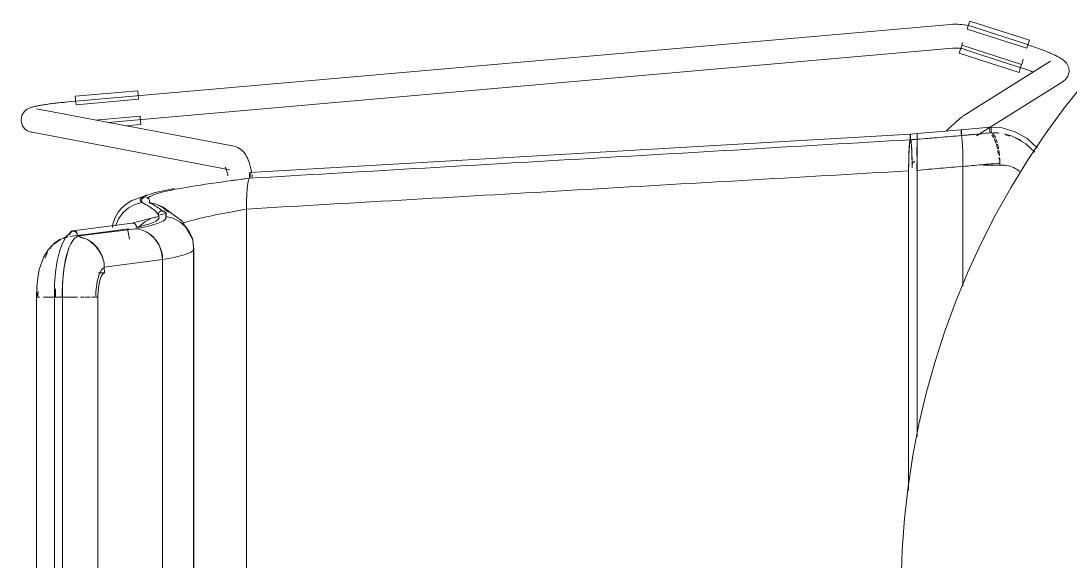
# Model space of a CAD drawing. Header units: millimetres. Extents: x 155927 to 326028, y -36033 to 97293.
# Drawn here: x 227216 to 227744, y 15685 to 15956 of the extents above; entities that cross this region are included whole.
import ezdxf

# ---------------------------------------------------------------- set-up
doc = ezdxf.new("R2010")
doc.units = ezdxf.units.MM
doc.header["$MEASUREMENT"] = 0
doc.layers.add('I-FURN', color=8, linetype='CONTINUOUS', lineweight=9)

msp = doc.modelspace()

# ---------------------------------------------------------------- linework, layer by layer
at = {"layer": 'I-FURN'}
for p, q in [((227682.98, 15954.55), (227239.66, 15915.6)), ((227683.03, 15954.56), (227682.98, 15954.55)), ((227684.17, 15954.63), (227683.03, 15954.56)), ((227685.31, 15954.66), (227684.17, 15954.63)), ((227686.45, 15954.64), (227685.31, 15954.66)), ((227687.59, 15954.58), (227686.45, 15954.64)), ((227688.73, 15954.47), (227687.59, 15954.58)), ((227689.86, 15954.32), (227688.73, 15954.47)), ((227690.98, 15954.12), (227689.86, 15954.32)), ((227692.1, 15953.88), (227690.98, 15954.12)), ((227691.39, 15952.34), (227692.03, 15954.31)), ((227692.03, 15954.31), (227692.66, 15956.26)), ((227693.21, 15953.59), (227692.1, 15953.88)), ((227692.66, 15956.26), (227722.67, 15946.57)), ((227691.36, 15952.22), (227721.36, 15942.53)), ((227694.3, 15953.26), (227693.21, 15953.59)), ((227721.11, 15944.55), (227694.3, 15953.26)), ((227688.07, 15942.06), (227688.71, 15944.03)), ((227718.76, 15934.46), (227688.75, 15944.15)), ((227688.78, 15944.25), (227689.16, 15945.41)), ((227721.57, 15944.4), (227721.11, 15944.55)), ((227722.04, 15944.62), (227721.4, 15942.65)), ((227722.31, 15944.16), (227721.57, 15944.4)), ((227722.67, 15946.57), (227722.04, 15944.62)), ((227723.04, 15943.91), (227722.31, 15944.16)), ((227723.78, 15943.66), (227723.04, 15943.91)), ((227724.5, 15943.41), (227723.78, 15943.66)), ((227725.23, 15943.16), (227724.5, 15943.41)), ((227259.53, 15905.3), (227684.03, 15942.59)), ((227684.03, 15942.6), (227684.69, 15942.64)), ((227684.69, 15942.64), (227685.35, 15942.66)), ((227685.35, 15942.66), (227686.01, 15942.65)), ((227686.01, 15942.65), (227686.67, 15942.62)), ((227686.67, 15942.62), (227687.33, 15942.56)), ((227687.33, 15942.56), (227687.99, 15942.47)), ((227687.44, 15940.11), (227688.07, 15942.06)), ((227687.44, 15940.11), (227717.45, 15930.42)), ((227687.99, 15942.47), (227688.64, 15942.36)), ((227688.64, 15942.36), (227689.29, 15942.22)), ((227689.29, 15942.22), (227689.93, 15942.05)), ((227689.93, 15942.05), (227690.56, 15941.86)), ((227690.56, 15941.86), (227690.59, 15941.85)), ((227690.59, 15941.85), (227717.4, 15933.14)), ((227725.94, 15942.91), (227725.23, 15943.16)), ((227726.65, 15942.65), (227725.94, 15942.91)), ((227727.35, 15942.4), (227726.65, 15942.65)), ((227728.04, 15942.14), (227727.35, 15942.4)), ((227728.71, 15941.89), (227728.04, 15942.14)), ((227729.38, 15941.63), (227728.71, 15941.89)), ((227730.03, 15941.38), (227729.38, 15941.63)), ((227730.67, 15941.13), (227730.03, 15941.38)), ((227731.3, 15940.88), (227730.67, 15941.13)), ((227731.91, 15940.63), (227731.3, 15940.88)), ((227732.5, 15940.38), (227731.91, 15940.63)), ((227733.08, 15940.14), (227732.5, 15940.38)), ((227733.65, 15939.89), (227733.08, 15940.14)), ((227734.19, 15939.65), (227733.65, 15939.89)), ((227734.72, 15939.42), (227734.19, 15939.65)), ((227735.23, 15939.18), (227734.72, 15939.42)), ((227735.72, 15938.95), (227735.23, 15939.18)), ((227736.19, 15938.72), (227735.72, 15938.95)), ((227736.65, 15938.49), (227736.19, 15938.72)), ((227737.09, 15938.26), (227736.65, 15938.49)), ((227737.51, 15938.03), (227737.09, 15938.26)), ((227737.93, 15937.8), (227737.51, 15938.03)), ((227733.26, 15936.06), (227689.68, 15908.76)), ((227717.73, 15933.03), (227717.4, 15933.14)), ((227718.42, 15932.8), (227717.73, 15933.03)), ((227718.72, 15934.34), (227718.08, 15932.37)), ((227719.11, 15932.57), (227718.42, 15932.8)), ((227718.79, 15934.56), (227719.59, 15937.04)), ((227738.32, 15937.56), (227737.93, 15937.8)), ((227738.72, 15937.32), (227738.32, 15937.56)), ((227739.1, 15937.07), (227738.72, 15937.32)), ((227739.49, 15936.79), (227739.1, 15937.07)), ((227739.9, 15936.48), (227739.49, 15936.79)), ((227740.32, 15936.11), (227739.9, 15936.48)), ((227740.79, 15935.64), (227740.32, 15936.11)), ((227741.31, 15935.01), (227740.79, 15935.64)), ((227741.87, 15934.1), (227741.31, 15935.01)), ((227742.4, 15932.72), (227741.87, 15934.1)), ((227742.57, 15930.75), (227742.4, 15932.72)), ((227718.08, 15932.37), (227717.45, 15930.42)), ((227719.8, 15932.34), (227719.11, 15932.57)), ((227720.48, 15932.11), (227719.8, 15932.34)), ((227721.15, 15931.87), (227720.48, 15932.11)), ((227721.82, 15931.64), (227721.15, 15931.87)), ((227722.47, 15931.4), (227721.82, 15931.64)), ((227723.12, 15931.17), (227722.47, 15931.4)), ((227723.76, 15930.93), (227723.12, 15931.17)), ((227724.38, 15930.7), (227723.76, 15930.93)), ((227740.76, 15926.79), (227741.98, 15928.52)), ((227741.98, 15928.52), (227742.57, 15930.75)), ((227702.87, 15902.86), (227739.64, 15925.89)), ((227740.76, 15926.79), (227739.64, 15925.89)), ((227749.97, 15924.86), (227740.02, 15912.33)), ((227243.26, 15918.42), (227274.67, 15921.18)), ((227243.44, 15916.37), (227243.26, 15918.42)), ((227243.63, 15914.18), (227275.04, 15916.94)), ((227274.67, 15921.18), (227274.85, 15919.13)), ((227274.85, 15919.13), (227275.03, 15917.07)), ((227218.41, 15911.49), (227219.11, 15911.97)), ((227219.11, 15911.97), (227219.68, 15912.27)), ((227219.68, 15912.27), (227220.15, 15912.49)), ((227220.15, 15912.49), (227220.58, 15912.66)), ((227220.58, 15912.66), (227220.98, 15912.8)), ((227220.98, 15912.8), (227221.38, 15912.92)), ((227221.38, 15912.92), (227221.77, 15913.04)), ((227221.77, 15913.04), (227222.18, 15913.15)), ((227222.18, 15913.15), (227222.59, 15913.25)), ((227222.59, 15913.25), (227223.02, 15913.35)), ((227223.02, 15913.35), (227223.46, 15913.45)), ((227223.46, 15913.45), (227223.92, 15913.54)), ((227323.1, 15893.31), (227223.81, 15912.12)), ((227223.92, 15913.54), (227224.4, 15913.64)), ((227224.4, 15913.64), (227224.89, 15913.74)), ((227224.89, 15913.74), (227225.41, 15913.83)), ((227225.41, 15913.83), (227225.94, 15913.92)), ((227225.94, 15913.92), (227226.49, 15914.02)), ((227226.49, 15914.02), (227227.06, 15914.11)), ((227227.06, 15914.11), (227227.65, 15914.2)), ((227227.65, 15914.2), (227228.25, 15914.29)), ((227228.25, 15914.29), (227228.87, 15914.38)), ((227228.87, 15914.38), (227229.5, 15914.47)), ((227229.5, 15914.47), (227230.15, 15914.56)), ((227230.15, 15914.56), (227230.81, 15914.65)), ((227230.81, 15914.65), (227231.49, 15914.74)), ((227231.49, 15914.74), (227232.18, 15914.82)), ((227232.18, 15914.82), (227232.88, 15914.91)), ((227232.88, 15914.91), (227233.59, 15914.99)), ((227233.59, 15914.99), (227234.3, 15915.07)), ((227234.3, 15915.07), (227235.03, 15915.15)), ((227235.03, 15915.15), (227235.76, 15915.23)), ((227235.76, 15915.23), (227236.5, 15915.3)), ((227236.5, 15915.3), (227237.25, 15915.38)), ((227237.25, 15915.38), (227237.99, 15915.45)), ((227237.99, 15915.45), (227238.75, 15915.52)), ((227238.75, 15915.52), (227239.5, 15915.59)), ((227239.5, 15915.59), (227239.66, 15915.6)), ((227243.62, 15914.31), (227243.44, 15916.37)), ((227740.02, 15912.33), (227730.59, 15899.41)), ((227215.98, 15906.22), (227216.46, 15908.98)), ((227216.46, 15908.98), (227217.5, 15910.63)), ((227217.5, 15910.63), (227218.41, 15911.49)), ((227275.79, 15908.5), (227253.18, 15906.51)), ((227275.8, 15908.37), (227275.98, 15906.31)), ((227686.86, 15906.5), (227686.55, 15906.22)), ((227687.15, 15906.75), (227686.86, 15906.5)), ((227687.43, 15907), (227687.15, 15906.75)), ((227687.7, 15907.22), (227687.43, 15907)), ((227687.95, 15907.44), (227687.7, 15907.22)), ((227688.19, 15907.64), (227687.95, 15907.44)), ((227688.42, 15907.83), (227688.19, 15907.64)), ((227688.65, 15908.01), (227688.42, 15907.83)), ((227688.87, 15908.18), (227688.65, 15908.01)), ((227689.1, 15908.36), (227688.87, 15908.18)), ((227689.35, 15908.54), (227689.1, 15908.36)), ((227689.68, 15908.76), (227689.35, 15908.54)), ((227216.81, 15903.47), (227215.98, 15906.22)), ((227216.81, 15903.47), (227218.14, 15901.89)), ((227218.14, 15901.89), (227219.22, 15901.14)), ((227219.22, 15901.14), (227220.02, 15900.77)), ((227268.26, 15903.57), (227276.16, 15904.26)), ((227275.98, 15906.31), (227276.16, 15904.26)), ((227688.41, 15901.5), (227666.21, 15899.68)), ((227681.37, 15901.48), (227680.9, 15901.04)), ((227681.83, 15901.91), (227681.37, 15901.48)), ((227682.29, 15902.33), (227681.83, 15901.91)), ((227682.73, 15902.75), (227682.29, 15902.33)), ((227683.17, 15903.15), (227682.73, 15902.75)), ((227683.59, 15903.54), (227683.17, 15903.15)), ((227684.01, 15903.92), (227683.59, 15903.54)), ((227684.41, 15904.29), (227684.01, 15903.92)), ((227684.8, 15904.65), (227684.41, 15904.29)), ((227685.18, 15904.99), (227684.8, 15904.65)), ((227685.54, 15905.32), (227685.18, 15904.99)), ((227685.89, 15905.63), (227685.54, 15905.32)), ((227686.23, 15905.94), (227685.89, 15905.63)), ((227686.55, 15906.22), (227686.23, 15905.94)), ((227688.36, 15901.26), (227688.34, 15900.96)), ((227688.34, 15900.96), (227688.36, 15901.25)), ((227688.39, 15901.44), (227688.36, 15901.26)), ((227688.36, 15901.25), (227688.39, 15901.44)), ((227688.41, 15901.51), (227688.39, 15901.44)), ((227688.39, 15901.44), (227688.41, 15901.5)), ((227702.9, 15902.93), (227688.41, 15901.51)), ((227688.44, 15901.44), (227688.41, 15901.51)), ((227688.41, 15901.5), (227688.44, 15901.44)), ((227688.46, 15901.25), (227688.44, 15901.44)), ((227688.48, 15900.95), (227688.46, 15901.25)), ((227688.46, 15901.24), (227688.48, 15900.95)), ((227696.05, 15898.59), (227702.5, 15902.63)), ((227702.01, 15902.81), (227708.92, 15902.52)), ((227708.92, 15902.52), (227715.44, 15900.65)), ((227220.02, 15900.77), (227220.64, 15900.56)), ((227220.64, 15900.56), (227221.16, 15900.42)), ((227221.16, 15900.42), (227221.57, 15900.33)), ((227221.57, 15900.33), (227320.86, 15881.52)), ((227662.85, 15899.4), (227330.94, 15880.12)), ((227662.75, 15896.57), (227662.54, 15895.68)), ((227662.75, 15898.03), (227662.74, 15897.54)), ((227662.74, 15897.54), (227662.74, 15897.04)), ((227662.74, 15897.04), (227662.75, 15896.57)), ((227662.76, 15898.48), (227662.75, 15898.03)), ((227662.78, 15898.86), (227662.76, 15898.48)), ((227662.8, 15899.15), (227662.78, 15898.86)), ((227662.83, 15899.34), (227662.8, 15899.15)), ((227662.85, 15899.4), (227662.83, 15899.34)), ((227662.85, 15899.41), (227666.21, 15899.68)), ((227662.88, 15899.34), (227662.85, 15899.4)), ((227662.91, 15899.15), (227662.88, 15899.34)), ((227662.93, 15898.85), (227662.91, 15899.15)), ((227662.95, 15898.47), (227662.93, 15898.85)), ((227662.96, 15898.02), (227662.95, 15898.47)), ((227662.95, 15896.56), (227662.96, 15897.03)), ((227663.16, 15895.66), (227662.95, 15896.56)), ((227662.96, 15897.53), (227662.96, 15898.02)), ((227662.96, 15897.03), (227662.96, 15897.53)), ((227666.18, 15894.18), (227666.19, 15895.94)), ((227666.19, 15895.94), (227666.18, 15894.19)), ((227666.21, 15899.13), (227666.2, 15898.75)), ((227666.2, 15898.75), (227666.2, 15898.29)), ((227666.2, 15898.29), (227666.2, 15898.74)), ((227666.2, 15897.8), (227666.2, 15898.29)), ((227666.2, 15898.29), (227666.2, 15897.8)), ((227666.2, 15897.3), (227666.2, 15897.8)), ((227666.2, 15897.8), (227666.2, 15897.31)), ((227666.2, 15897.31), (227666.2, 15896.84)), ((227666.2, 15896.83), (227666.2, 15897.3)), ((227666.21, 15899.61), (227666.21, 15899.68)), ((227666.21, 15899.68), (227666.21, 15899.61)), ((227666.21, 15899.61), (227666.21, 15899.68)), ((227666.21, 15899.68), (227666.21, 15899.61)), ((227666.2, 15898.74), (227666.21, 15899.12)), ((227666.22, 15899.13), (227666.22, 15899.43)), ((227666.22, 15899.42), (227666.22, 15899.13)), ((227666.22, 15899.13), (227666.22, 15898.75)), ((227666.22, 15898.75), (227666.22, 15899.13)), ((227666.22, 15898.75), (227666.22, 15898.3)), ((227666.22, 15898.3), (227666.22, 15898.75)), ((227666.22, 15898.3), (227666.22, 15897.81)), ((227666.22, 15897.81), (227666.22, 15898.3)), ((227666.22, 15897.81), (227666.22, 15897.31)), ((227666.22, 15897.31), (227666.22, 15897.81)), ((227666.22, 15897.31), (227666.22, 15896.84)), ((227666.22, 15896.84), (227666.22, 15897.31)), ((227666.22, 15896.84), (227666.23, 15895.95)), ((227666.23, 15895.96), (227666.22, 15896.84)), ((227666.25, 15894.21), (227666.23, 15895.96)), ((227666.23, 15895.95), (227666.25, 15894.21)), ((227688.32, 15900.58), (227688.31, 15900.13)), ((227688.31, 15900.13), (227688.32, 15900.58)), ((227688.31, 15900.13), (227688.31, 15899.64)), ((227688.31, 15899.64), (227688.31, 15900.13)), ((227688.31, 15899.14), (227688.32, 15898.67)), ((227688.32, 15898.67), (227688.31, 15899.14)), ((227688.34, 15900.96), (227688.32, 15900.58)), ((227688.32, 15900.58), (227688.34, 15900.96)), ((227688.5, 15900.57), (227688.48, 15900.95)), ((227688.48, 15900.95), (227688.5, 15900.56)), ((227688.51, 15900.12), (227688.5, 15900.57)), ((227688.5, 15900.56), (227688.51, 15900.11)), ((227688.51, 15899.12), (227688.5, 15898.65)), ((227688.5, 15898.65), (227688.7, 15897.77)), ((227688.52, 15899.63), (227688.51, 15900.12)), ((227688.51, 15900.11), (227688.52, 15899.62)), ((227688.51, 15899.13), (227688.52, 15899.63)), ((227688.52, 15899.62), (227688.51, 15899.12)), ((227688.51, 15898.66), (227688.51, 15899.13)), ((227688.7, 15897.77), (227688.51, 15898.66)), ((227688.7, 15897.77), (227688.88, 15896.05)), ((227688.88, 15896.03), (227688.7, 15897.77)), ((227688.88, 15896.03), (227689.03, 15893.59)), ((227689.03, 15893.55), (227688.88, 15896.03)), ((227715.04, 15897.94), (227720.87, 15894.57)), ((227715.44, 15900.65), (227721.45, 15897.26)), ((227721.45, 15897.26), (227726.6, 15892.51)), ((227730.59, 15899.41), (227721.67, 15886.12)), ((227323.1, 15893.31), (227324.08, 15893.05)), ((227324.08, 15893.05), (227324.98, 15892.69)), ((227324.98, 15892.69), (227325.77, 15892.25)), ((227325.77, 15892.25), (227326.46, 15891.77)), ((227326.46, 15891.77), (227327.05, 15891.26)), ((227327.05, 15891.26), (227327.57, 15890.73)), ((227327.57, 15890.73), (227328.03, 15890.2)), ((227662.19, 15891.43), (227662.06, 15888.3)), ((227662.35, 15893.93), (227662.19, 15891.43)), ((227662.54, 15895.68), (227662.35, 15893.93)), ((227663.35, 15893.91), (227663.16, 15895.66)), ((227663.52, 15891.41), (227663.35, 15893.91)), ((227663.64, 15888.29), (227663.52, 15891.41)), ((227666.18, 15894.19), (227666.16, 15891.69)), ((227666.16, 15891.69), (227666.18, 15894.18)), ((227666.16, 15888.56), (227666.16, 15891.69)), ((227666.16, 15891.69), (227666.16, 15888.57)), ((227666.26, 15891.7), (227666.25, 15894.21)), ((227666.25, 15894.2), (227666.26, 15891.71)), ((227666.26, 15891.7), (227666.27, 15888.57)), ((227666.27, 15888.57), (227666.26, 15891.7)), ((227689.03, 15893.56), (227689.14, 15890.52)), ((227689.14, 15890.45), (227689.03, 15893.55)), ((227720.87, 15894.57), (227725.34, 15890.31)), ((227328.03, 15890.2), (227328.43, 15889.67)), ((227328.43, 15889.67), (227328.79, 15889.14)), ((227328.79, 15889.14), (227329.11, 15888.59)), ((227329.11, 15888.59), (227329.4, 15888.06)), ((227329.4, 15888.06), (227329.67, 15887.51)), ((227329.67, 15887.51), (227329.92, 15886.95)), ((227329.92, 15886.95), (227330.16, 15886.38)), ((227330.16, 15886.38), (227330.38, 15885.8)), ((227330.38, 15885.8), (227330.58, 15885.2)), ((227662.06, 15888.3), (227661.99, 15884.74)), ((227665.13, 15885.91), (227663.6, 15884.44)), ((227663.72, 15884.74), (227663.64, 15888.29)), ((227666.27, 15888.57), (227666.27, 15885)), ((227666.27, 15885), (227666.27, 15888.57)), ((227689.14, 15890.46), (227689.21, 15887.01)), ((227689.22, 15887.02), (227689.14, 15890.45)), ((227689.24, 15883.16), (227689.22, 15886.92)), ((227689.22, 15886.92), (227689.24, 15883.28)), ((227721.67, 15886.12), (227713.3, 15872.49)), ((227318.63, 15882.74), (227318.65, 15882.71)), ((227318.65, 15882.71), (227318.69, 15882.64)), ((227318.69, 15882.64), (227318.74, 15882.55)), ((227318.74, 15882.55), (227318.81, 15882.4)), ((227318.81, 15882.4), (227318.9, 15882.21)), ((227318.9, 15882.21), (227319, 15881.97)), ((227319, 15881.97), (227319.1, 15881.7)), ((227319.1, 15881.7), (227319.2, 15881.4)), ((227319.2, 15881.4), (227319.31, 15881.07)), ((227319.31, 15881.07), (227319.42, 15880.7)), ((227319.42, 15880.7), (227319.53, 15880.31)), ((227319.53, 15880.31), (227319.63, 15879.88)), ((227330.58, 15885.2), (227330.78, 15884.6)), ((227330.78, 15884.6), (227330.96, 15883.98)), ((227330.84, 15879.85), (227330.89, 15880.05)), ((227330.89, 15880.04), (227330.84, 15879.85)), ((227330.89, 15880.05), (227330.94, 15880.12)), ((227330.94, 15880.11), (227330.89, 15880.04)), ((227330.94, 15880.12), (227331, 15880.06)), ((227331, 15880.05), (227330.94, 15880.11)), ((227330.96, 15883.98), (227331.13, 15883.35)), ((227331, 15880.06), (227331.05, 15879.87)), ((227331.05, 15879.87), (227331, 15880.05)), ((227331.13, 15883.35), (227331.3, 15882.71)), ((227331.3, 15882.71), (227331.45, 15882.05)), ((227331.45, 15882.05), (227331.59, 15881.39)), ((227331.59, 15881.39), (227331.73, 15880.7)), ((227331.73, 15880.7), (227331.85, 15880.01)), ((227661.99, 15884.74), (227661.96, 15880.95)), ((227661.96, 15880.95), (227661.96, 15720.38)), ((227661.96, 15720.38), (227661.96, 15880.95)), ((227663.74, 15882.49), (227663.72, 15884.74)), ((227666.15, 15881.23), (227666.15, 15885.01)), ((227666.15, 15885.01), (227666.15, 15881.23)), ((227666.27, 15885), (227666.28, 15881.22)), ((227666.28, 15881.22), (227666.27, 15885)), ((227666.28, 15881.22), (227666.28, 15747.47)), ((227666.28, 15747.47), (227666.28, 15881.22)), ((227689.24, 15823.04), (227689.24, 15883.16)), ((227689.24, 15883.16), (227689.24, 15823.04)), ((227709.04, 15883.87), (227699.28, 15883.87)), ((227707.79, 15884.86), (227707.79, 15883.81)), ((227319.63, 15879.88), (227319.74, 15879.44)), ((227319.74, 15879.44), (227319.84, 15878.97)), ((227319.84, 15878.97), (227319.93, 15878.48)), ((227330.35, 15876.35), (227329.99, 15874.6)), ((227329.99, 15874.61), (227330.36, 15876.35)), ((227330.75, 15877.25), (227330.35, 15876.35)), ((227330.36, 15876.35), (227330.75, 15877.25)), ((227330.74, 15878.71), (227330.73, 15878.22)), ((227330.73, 15878.22), (227330.74, 15878.71)), ((227330.73, 15878.22), (227330.74, 15877.72)), ((227330.74, 15877.72), (227330.73, 15878.22)), ((227330.74, 15878.71), (227330.76, 15879.17)), ((227330.76, 15879.16), (227330.74, 15878.71)), ((227330.74, 15877.72), (227330.75, 15877.25)), ((227330.75, 15877.25), (227330.74, 15877.72)), ((227330.8, 15879.55), (227330.76, 15879.16)), ((227330.76, 15879.17), (227330.8, 15879.55)), ((227330.84, 15879.85), (227330.8, 15879.55)), ((227330.8, 15879.55), (227330.84, 15879.85)), ((227331.09, 15879.58), (227331.05, 15879.87)), ((227331.05, 15879.87), (227331.09, 15879.58)), ((227331.13, 15879.2), (227331.09, 15879.58)), ((227331.09, 15879.58), (227331.13, 15879.2)), ((227331.15, 15878.75), (227331.13, 15879.2)), ((227331.13, 15879.2), (227331.15, 15878.75)), ((227331.16, 15878.26), (227331.15, 15878.75)), ((227331.15, 15878.75), (227331.16, 15878.26)), ((227331.15, 15877.76), (227331.16, 15878.26)), ((227331.16, 15878.26), (227331.15, 15877.76)), ((227331.97, 15879.31), (227332.08, 15878.59)), ((227332.08, 15878.59), (227332.18, 15877.87)), ((227283.37, 15870.11), (227271.65, 15866.12)), ((227293.03, 15872.01), (227283.37, 15870.11)), ((227329.44, 15869.05), (227329.68, 15872.11)), ((227329.68, 15872.11), (227329.44, 15869)), ((227329.68, 15872.14), (227329.99, 15874.61)), ((227329.99, 15874.6), (227329.68, 15872.11)), ((227713.3, 15872.49), (227705.48, 15858.53)), ((227268.83, 15864.3), (227266.58, 15862.31)), ((227271.65, 15866.12), (227268.83, 15864.3)), ((227276.86, 15865), (227273.23, 15864.1)), ((227274.81, 15864.6), (227276.86, 15865)), ((227276.72, 15866.47), (227276.65, 15865.97)), ((227276.65, 15865.97), (227276.73, 15866.46)), ((227276.69, 15865.47), (227276.65, 15865.97)), ((227276.65, 15865.97), (227276.69, 15865.47)), ((227276.86, 15865), (227276.69, 15865.47)), ((227276.69, 15865.47), (227276.86, 15865)), ((227276.92, 15866.92), (227276.72, 15866.47)), ((227276.73, 15866.46), (227276.92, 15866.92)), ((227276.92, 15866.92), (227277.23, 15867.31)), ((227277.23, 15867.31), (227276.92, 15866.92)), ((227277.23, 15867.31), (227277.62, 15867.61)), ((227277.62, 15867.61), (227277.23, 15867.31)), ((227278.08, 15867.81), (227277.62, 15867.61)), ((227277.62, 15867.61), (227278.08, 15867.8)), ((227278.56, 15867.88), (227278.08, 15867.81)), ((227278.08, 15867.8), (227278.56, 15867.87)), ((227279.05, 15867.82), (227278.56, 15867.88)), ((227278.56, 15867.87), (227279.05, 15867.81)), ((227279.51, 15867.64), (227279.05, 15867.82)), ((227279.05, 15867.81), (227279.51, 15867.63)), ((227279.91, 15867.35), (227279.51, 15867.64)), ((227279.51, 15867.63), (227279.91, 15867.34)), ((227280.23, 15866.97), (227279.91, 15867.35)), ((227279.91, 15867.34), (227280.23, 15866.97)), ((227280.23, 15866.97), (227280.43, 15866.52)), ((227280.43, 15866.52), (227280.23, 15866.97)), ((227280.49, 15865.53), (227280.34, 15865.05)), ((227280.34, 15865.05), (227280.5, 15865.53)), ((227280.34, 15865.05), (227283.96, 15864.26)), ((227283.96, 15864.27), (227280.34, 15865.05)), ((227280.43, 15866.52), (227280.52, 15866.03)), ((227280.53, 15866.03), (227280.43, 15866.52)), ((227280.52, 15866.03), (227280.49, 15865.53)), ((227280.5, 15865.53), (227280.53, 15866.03)), ((227287.28, 15862.63), (227283.96, 15864.27)), ((227283.96, 15864.26), (227287.28, 15862.62)), ((227329.23, 15861.78), (227329.28, 15865.47)), ((227329.28, 15865.47), (227329.23, 15861.7)), ((227329.44, 15869), (227329.28, 15865.47)), ((227329.29, 15865.53), (227329.44, 15869.01)), ((227264.8, 15860.14), (227263.46, 15857.87)), ((227266.58, 15862.31), (227264.8, 15860.14)), ((227267.08, 15859.88), (227264.91, 15856.79)), ((227269.91, 15862.36), (227267.08, 15859.88)), ((227273.23, 15864.1), (227269.91, 15862.36)), ((227288.83, 15859.56), (227284.94, 15858.72)), ((227285.03, 15859.01), (227285.11, 15859.5)), ((227285.11, 15859.5), (227285.03, 15859.01)), ((227285.07, 15858.51), (227285.03, 15859.01)), ((227285.03, 15859.01), (227285.06, 15858.51)), ((227285.11, 15859.5), (227285.31, 15859.95)), ((227285.31, 15859.95), (227285.11, 15859.5)), ((227285.63, 15860.34), (227285.31, 15859.95)), ((227285.31, 15859.95), (227285.63, 15860.33)), ((227287.36, 15862.68), (227285.61, 15863.57)), ((227285.63, 15860.33), (227286.03, 15860.63)), ((227286.03, 15860.63), (227285.63, 15860.34)), ((227286.49, 15860.82), (227286.03, 15860.63)), ((227286.03, 15860.63), (227286.49, 15860.81)), ((227286.98, 15860.89), (227286.49, 15860.82)), ((227286.49, 15860.81), (227286.98, 15860.88)), ((227287.47, 15860.82), (227286.98, 15860.89)), ((227286.98, 15860.88), (227287.47, 15860.81)), ((227290.12, 15860.23), (227287.28, 15862.63)), ((227287.28, 15862.62), (227290.12, 15860.22)), ((227296.9, 15855.69), (227287.36, 15862.68)), ((227287.93, 15860.63), (227287.47, 15860.82)), ((227287.47, 15860.81), (227287.93, 15860.63)), ((227287.93, 15860.63), (227288.33, 15860.33)), ((227288.33, 15860.34), (227287.93, 15860.63)), ((227288.65, 15859.95), (227288.33, 15860.34)), ((227288.33, 15860.33), (227288.65, 15859.95)), ((227288.65, 15859.95), (227288.85, 15859.5)), ((227288.85, 15859.5), (227288.65, 15859.95)), ((227288.75, 15856.98), (227288.7, 15859.86)), ((227288.85, 15859.5), (227288.93, 15859.01)), ((227288.93, 15859.01), (227288.85, 15859.5)), ((227288.93, 15859.01), (227288.89, 15858.51)), ((227288.9, 15858.51), (227288.93, 15859.01)), ((227329.23, 15861.7), (227329.23, 15478.3)), ((227329.23, 15478.3), (227329.23, 15861.7)), ((227271.84, 15854.73), (227242.07, 15850.88)), ((227262.17, 15854.27), (227261.94, 15852.49)), ((227263.46, 15857.87), (227262.17, 15854.27)), ((227264.91, 15856.79), (227263.51, 15853.28)), ((227271.61, 15854.68), (227271.17, 15854.49)), ((227272.08, 15854.75), (227271.61, 15854.68)), ((227271.76, 15854.72), (227283.38, 15857.69)), ((227272.54, 15854.68), (227272.08, 15854.75)), ((227272.99, 15854.49), (227272.54, 15854.68)), ((227273.37, 15854.2), (227272.99, 15854.49)), ((227273.67, 15853.81), (227273.37, 15854.2)), ((227273.86, 15853.36), (227273.67, 15853.81)), ((227278.12, 15855.4), (227275.24, 15852.89)), ((227281.51, 15857.15), (227278.12, 15855.4)), ((227285.23, 15858.04), (227281.51, 15857.15)), ((227283.38, 15857.69), (227285.24, 15858.01)), ((227285.06, 15858.51), (227285.23, 15858.04)), ((227285.23, 15858.04), (227285.07, 15858.51)), ((227288.89, 15858.51), (227288.73, 15858.04)), ((227288.73, 15858.04), (227288.9, 15858.51)), ((227292.45, 15857.15), (227288.73, 15858.04)), ((227295.84, 15855.4), (227292.45, 15857.15)), ((227292.45, 15857.14), (227295.84, 15855.39)), ((227298.72, 15852.89), (227295.84, 15855.4)), ((227295.84, 15855.39), (227298.71, 15852.89)), ((227302.01, 15847.04), (227296.9, 15855.69)), ((227705.48, 15858.53), (227698.22, 15844.27)), ((227238.67, 15847.97), (227241.57, 15850.52)), ((227270.2, 15851.88), (227240.51, 15848.04)), ((227241.7, 15848.19), (227246.47, 15848.81)), ((227244.05, 15848.06), (227273.75, 15851.9)), ((227269.42, 15851.76), (227270.45, 15846.57)), ((227274.86, 15851.73), (227273.75, 15851.9)), ((227273.94, 15852.87), (227273.86, 15853.36)), ((227273.9, 15852.37), (227273.94, 15852.87)), ((227275.24, 15852.89), (227274.78, 15852.35)), ((227283.25, 15846.78), (227280.51, 15849.27)), ((227298.71, 15852.89), (227300.88, 15849.75)), ((227300.89, 15849.75), (227298.72, 15852.89)), ((227302.08, 15846.89), (227300.71, 15850.07)), ((227300.88, 15849.75), (227302.25, 15846.18)), ((227302.25, 15846.18), (227300.89, 15849.75)), ((227229.69, 15841.24), (227231.98, 15843.72)), ((227231.98, 15843.72), (227235.88, 15846.4)), ((227235.32, 15840.4), (227236.48, 15843.85)), ((227235.88, 15846.4), (227236.07, 15846.5)), ((227236.48, 15843.85), (227238.67, 15847.97)), ((227285.33, 15843.67), (227283.25, 15846.78)), ((227286.65, 15840.13), (227285.33, 15843.67)), ((227302.88, 15841.85), (227302.08, 15846.89)), ((227302.25, 15846.18), (227302.72, 15842.39)), ((227302.72, 15842.39), (227302.25, 15846.18)), ((227698.22, 15844.27), (227691.54, 15829.74)), ((227227.29, 15837.36), (227229.69, 15841.24)), ((227234.22, 15835.71), (227235.32, 15840.4)), ((227238.93, 15838.66), (227237.96, 15834.23)), ((227240.02, 15842.1), (227238.93, 15838.66)), ((227287.13, 15836.36), (227286.65, 15840.13)), ((227302.72, 15842.39), (227302.72, 15497.61)), ((227302.72, 15497.61), (227302.72, 15842.39)), ((227302.88, 15802.94), (227302.88, 15841.85)), ((227225.17, 15831.31), (227227.29, 15837.36)), ((227233.38, 15830.09), (227234.22, 15835.71)), ((227237.96, 15834.23), (227237.37, 15830.21)), ((227257.85, 15832.5), (227287.13, 15836.36)), ((227257.92, 15829.78), (227257.85, 15832.5)), ((227287.13, 15836.36), (227287.13, 15503.64)), ((227287.13, 15503.64), (227287.13, 15836.36)), ((227223.87, 15822.46), (227224.38, 15827.28)), ((227224.38, 15827.28), (227225.17, 15831.31)), ((227232.89, 15823.97), (227233.38, 15830.09)), ((227237.37, 15830.21), (227236.84, 15823.65)), ((227257.92, 15829.78), (227254.91, 15829.78)), ((227255.6, 15825.81), (227256.27, 15827.79)), ((227256.27, 15827.79), (227257.06, 15829.14)), ((227257.06, 15829.14), (227257.92, 15829.78)), ((227691.54, 15829.74), (227685.45, 15814.94)), ((227223.76, 15817.43), (227223.87, 15822.46)), ((227232.8, 15817.43), (227232.89, 15823.97)), ((227236.84, 15823.65), (227236.76, 15817.43)), ((227254.77, 15820.46), (227255.09, 15823.31)), ((227255.09, 15823.31), (227255.6, 15825.81)), ((227223.93, 15817.43), (227223.76, 15817.43)), ((227223.76, 15817.43), (227223.76, 15522.57)), ((227223.78, 15817.43), (227225.25, 15817.43)), ((227227.28, 15817.43), (227229.86, 15817.43)), ((227233.04, 15817.43), (227230.01, 15817.43)), ((227230.03, 15817.43), (227233.04, 15817.43)), ((227232.8, 15817.43), (227232.8, 15522.57)), ((227232.8, 15817.43), (227236.75, 15817.43)), ((227232.87, 15817.43), (227232.8, 15817.43)), ((227233.06, 15817.43), (227232.87, 15817.43)), ((227233.37, 15817.43), (227233.06, 15817.43)), ((227233.76, 15817.43), (227233.37, 15817.43)), ((227234.21, 15817.43), (227233.76, 15817.43)), ((227234.7, 15817.43), (227234.21, 15817.43)), ((227235.2, 15817.43), (227234.7, 15817.43)), ((227235.67, 15817.43), (227235.2, 15817.43)), ((227236.09, 15817.43), (227235.67, 15817.43)), ((227236.42, 15817.43), (227236.09, 15817.43)), ((227236.65, 15817.43), (227236.42, 15817.43)), ((227236.75, 15817.43), (227236.65, 15817.43)), ((227240.54, 15817.43), (227236.73, 15817.43)), ((227236.73, 15817.43), (227240.54, 15817.43)), ((227236.76, 15522.57), (227236.76, 15817.43)), ((227240.74, 15817.43), (227244.29, 15817.43)), ((227245.92, 15817.43), (227247.76, 15817.43)), ((227248.28, 15817.43), (227250.75, 15817.43)), ((227251.33, 15817.43), (227253.07, 15817.43)), ((227254.6, 15817.43), (227254.6, 15522.57)), ((227254.66, 15817.43), (227254.77, 15820.46)), ((227254.66, 15522.57), (227254.66, 15817.43)), ((227685.45, 15814.94), (227679.95, 15799.92)), ((227302.88, 15498.14), (227302.88, 15802.94)), ((227679.95, 15799.92), (227675.06, 15784.69)), ((227675.06, 15784.69), (227670.78, 15769.27)), ((227670.78, 15769.27), (227667.12, 15753.7)), ((227667.12, 15753.7), (227664.08, 15737.99)), ((227664.08, 15737.99), (227661.68, 15722.17)), ((227661.68, 15722.17), (227659.91, 15706.27)), ((227659.91, 15706.27), (227658.78, 15690.31)), ((227658.78, 15690.31), (227658.29, 15674.32))]:
    msp.add_line(p, q, dxfattribs=at)
for centre, major_axis, ratio, start_param, end_param in [((227272.07, 15852.78), (0, 1.96), 0.955139, 4.501447, 6.790779), ((227272.06, 15836.23), (0, 15.78), 0.955139, 5.929149, 6.170649), ((227272.06, 15836.23), (0, 15.78), 0.955139, 5.687432, 5.928979), ((227272.06, 15836.23), (0, 15.78), 0.955139, 4.720632, 5.68731), ((227228.04, 15817.43), (0, 12.4), 0.287441, 1.332781, 1.570796), ((227239.51, 15817.43), (-15.75, 0), 0.000004, 3.431839, 3.614078)]:
    msp.add_ellipse(centre, major_axis=major_axis, ratio=ratio, start_param=start_param, end_param=end_param, dxfattribs=at)
for points, knots in [([(227702.73, 15899.99), (227702.74, 15900.21), (227702.73, 15900.7), (227702.65, 15901.45), (227702.49, 15902.12), (227702.32, 15902.55), (227702.2, 15902.7), (227702.16, 15902.75)], [-1, -1, -1, -1, -0.90625, -0.8125, -0.71875, -0.625, -0.5625, -0.5625, -0.5625, -0.5625]), ([(227703.05, 15902.88), (227703.08, 15902.86), (227703.12, 15902.82), (227703.2, 15902.71), (227703.3, 15902.52), (227703.4, 15902.2), (227703.47, 15901.8), (227703.51, 15901.45), (227703.53, 15901.07), (227703.52, 15900.63), (227703.49, 15900.27), (227703.46, 15900.09)], [0.5555556, 0.5555556, 0.5555556, 0.5555556, 0.5833333, 0.6180556, 0.6527778, 0.7222222, 0.7916667, 0.8263889, 0.8611111, 0.9305556, 1, 1, 1, 1]), ([(227661.96, 15880.95), (227661.96, 15882.23), (227661.98, 15884.78), (227662.06, 15888.38), (227662.18, 15891.55), (227662.4, 15894.91), (227662.61, 15896.29), (227662.75, 15896.57)], [-1, -1, -1, -1, -0.833333, -0.666667, -0.5, -0.333333, 0, 0, 0, 0]), ([(227662.75, 15896.57), (227662.75, 15896.79), (227662.74, 15897.29), (227662.74, 15897.92), (227662.75, 15898.38), (227662.77, 15898.79), (227662.8, 15899.25), (227662.83, 15899.41), (227662.85, 15899.41)], [-1, -1, -1, -1, -0.90625, -0.8125, -0.765625, -0.71875, -0.625, -0.501507, -0.501507, -0.501507, -0.501507]), ([(227662.85, 15899.41), (227662.87, 15899.41), (227662.9, 15899.27), (227662.93, 15898.87), (227662.95, 15898.49), (227662.96, 15898.03), (227662.96, 15897.53), (227662.96, 15897.03), (227662.96, 15896.71), (227662.95, 15896.56)], [-0.5, -0.5, -0.5, -0.5, -0.375, -0.3125, -0.25, -0.1875, -0.125, -0.0625, 0, 0, 0, 0]), ([(227662.95, 15896.56), (227663.1, 15896.27), (227663.3, 15894.88), (227663.52, 15891.53), (227663.65, 15888.37), (227663.72, 15885.26), (227663.74, 15883.25), (227663.74, 15882.49)], [-1, -1, -1, -1, -0.6666667, -0.5, -0.3333333, -0.1666667, -0.0664381, -0.0664381, -0.0664381, -0.0664381]), ([(227710.14, 15899.49), (227712.22, 15899.05), (227715.18, 15898.07), (227717.85, 15896.51), (227718.65, 15895.98)], [-0.8210019, -0.8210019, -0.8210019, -0.8210019, -0.6666667, -0.5975811, -0.5975811, -0.5975811, -0.5975811]), ([(227707.79, 15883.81), (227710.18, 15884.03), (227713.78, 15883.4), (227716.78, 15881.47), (227717.69, 15880.7)], [0, 0, 0, 0, 0.3333333, 0.5, 0.5, 0.5, 0.5]), ([(227330.75, 15877.25), (227323.2, 15876.23), (227307.99, 15874.2), (227289.55, 15871.15), (227281.26, 15868.71), (227279.66, 15867.29), (227279.46, 15866.88)], [0, 0, 0, 0, 0.25, 0.5, 0.75, 0.8499412, 0.8499412, 0.8499412, 0.8499412]), ([(227279.28, 15868.85), (227278.56, 15868.59), (227275.53, 15867.31), (227275.3, 15866.03), (227276.86, 15865)], [0.6866019, 0.6866019, 0.6866019, 0.6866019, 0.75, 1, 1, 1, 1]), ([(227276.86, 15865), (227279.26, 15863.84), (227282.69, 15861.75), (227284.47, 15859.66), (227284.94, 15858.72)], [0, 0, 0, 0, 0.5, 0.9025379, 0.9025379, 0.9025379, 0.9025379]), ([(227280.34, 15865.05), (227282.75, 15863.88), (227285.41, 15862.26), (227287.08, 15860.63), (227287.47, 15860.17)], [0, 0, 0, 0, 0.5, 0.696307, 0.696307, 0.696307, 0.696307]), ([(227296.95, 15854.4), (227298.1, 15854.89), (227302.34, 15856.35), (227313.06, 15858.78), (227323.84, 15860.73), (227329.23, 15861.7)], [0.375, 0.375, 0.375, 0.375, 0.5, 0.75, 1, 1, 1, 1]), ([(227285.23, 15858.04), (227285.77, 15857.02), (227284.04, 15855.2), (227277.56, 15853.39), (227273.84, 15852.6)], [0, 0, 0, 0, 0.5, 0.8877852, 0.8877852, 0.8877852, 0.8877852]), ([(227288.73, 15858.04), (227289.28, 15857.02), (227287.4, 15855.06), (227279.97, 15853.11), (227275.21, 15852.18)], [0, 0, 0, 0, 0.5, 0.954669, 0.954669, 0.954669, 0.954669]), ([(227244.05, 15848.06), (227244.11, 15848.2), (227244.18, 15848.41), (227244.22, 15848.7), (227244.23, 15848.98), (227244.2, 15849.28), (227244.11, 15849.57), (227244, 15849.84), (227243.8, 15850.15), (227243.5, 15850.47), (227243.13, 15850.71), (227242.77, 15850.84), (227242.46, 15850.89), (227242.19, 15850.89), (227241.92, 15850.86), (227241.68, 15850.79), (227241.43, 15850.67), (227241.13, 15850.48), (227240.82, 15850.16), (227240.6, 15849.76), (227240.5, 15849.41), (227240.47, 15849.15), (227240.46, 15848.98), (227240.47, 15848.91)], [0, 0, 0, 0, 0.0555556, 0.0833333, 0.1111111, 0.1666667, 0.1944444, 0.2222222, 0.2777778, 0.3333333, 0.3888889, 0.4444444, 0.4791667, 0.5138889, 0.5486111, 0.5833333, 0.6180556, 0.6527778, 0.7222222, 0.7916667, 0.8263889, 0.8611111, 0.8888889, 0.8888889, 0.8888889, 0.8888889]), ([(227240.48, 15848.82), (227240.48, 15848.99), (227240.52, 15849.27), (227240.67, 15849.66), (227240.92, 15850.07), (227241.45, 15850.53), (227242.31, 15850.78), (227243.1, 15850.55), (227243.63, 15850.16), (227243.95, 15849.77), (227244.09, 15849.47), (227244.14, 15849.31)], [-0.875, -0.875, -0.875, -0.875, -0.8125, -0.765625, -0.71875, -0.625, -0.5, -0.375, -0.3125, -0.25, -0.1875, -0.1875, -0.1875, -0.1875]), ([(227239.39, 15847.85), (227238.62, 15847.69), (227236.72, 15847.12), (227233.86, 15845.56), (227231.67, 15843.56), (227230.67, 15842.17), (227230.4, 15841.77)], [0.0592823, 0.0592823, 0.0592823, 0.0592823, 0.1666667, 0.3333333, 0.5, 0.565028, 0.565028, 0.565028, 0.565028]), ([(227250.93, 15845.22), (227252.98, 15843.79), (227255.49, 15840.85), (227257.05, 15837.27), (227257.3, 15836.03)], [-0.6666667, -0.6666667, -0.6666667, -0.6666667, -0.3333333, -0.1666667, -0.1666667, -0.1666667, -0.1666667]), ([(227287.13, 15836.36), (227292.85, 15837.36), (227300.49, 15839.19), (227302.88, 15841.03), (227302.88, 15841.85)], [0, 0, 0, 0, 0.5, 0.9107154, 0.9107154, 0.9107154, 0.9107154])]:
    msp.add_open_spline(points, degree=3, knots=knots, dxfattribs=at)
for points in [[(227330.75, 15877.25), (227385.99, 15880.47), (227496.59, 15886.91), (227607.35, 15893.35), (227662.75, 15896.57)], [(227666.22, 15896.84), (227665.64, 15896.79), (227664.49, 15896.71), (227663.33, 15896.62), (227662.75, 15896.57)], [(227666.2, 15896.83), (227665.66, 15896.79), (227664.58, 15896.7), (227663.49, 15896.61), (227662.95, 15896.56)], [(227666.22, 15896.84), (227669.94, 15897.14), (227677.37, 15897.75), (227684.8, 15898.35), (227688.5, 15898.65)], [(227672.53, 15897.36), (227672.94, 15897.39), (227673.35, 15897.43), (227673.76, 15897.46)], [(227677.37, 15897.76), (227681.02, 15898.06), (227684.67, 15898.37), (227688.32, 15898.67)], [(227695.4, 15899.38), (227693.06, 15899.14), (227690.69, 15898.91), (227688.32, 15898.67)], [(227703.46, 15900.09), (227701.02, 15899.85), (227696.07, 15899.38), (227691.03, 15898.9), (227688.51, 15898.66)], [(227703.46, 15900.09), (227703.85, 15899.95), (227704.6, 15899.38), (227705.3, 15898.24), (227705.63, 15897.55)], [(227704.77, 15897.51), (227704.46, 15898.15), (227704.14, 15898.54), (227703.82, 15898.87)], [(227706.24, 15899.95), (227705.59, 15900.01), (227704.94, 15900.01), (227704.29, 15900.01)], [(227705.74, 15895.09), (227705.47, 15895.9), (227705.18, 15896.71), (227704.89, 15897.26)], [(227704.99, 15900.06), (227705.82, 15900.05), (227706.64, 15900.01), (227707.46, 15899.93)], [(227705.83, 15897.09), (227706.08, 15896.51), (227706.31, 15895.85), (227706.51, 15895.11)], [(227712.86, 15898.43), (227712.15, 15898.69), (227711.42, 15898.87), (227710.69, 15899)], [(227706.58, 15892.05), (227706.37, 15892.97), (227706.13, 15893.91), (227705.89, 15894.76)], [(227706.69, 15894.44), (227706.88, 15893.7), (227707.04, 15892.9), (227707.19, 15892.06)], [(227707.11, 15889.39), (227707, 15890.07), (227706.87, 15890.72), (227706.73, 15891.38)], [(227707.33, 15891.21), (227707.45, 15890.36), (227707.57, 15889.49), (227707.63, 15888.58)], [(227707.56, 15886.27), (227707.5, 15886.75), (227707.44, 15887.22), (227707.38, 15887.68)], [(227707.7, 15887.65), (227707.75, 15886.74), (227707.79, 15885.81), (227707.79, 15884.86)], [(227495.47, 15871.36), (227550.93, 15874.56), (227606.43, 15877.76), (227661.96, 15880.95)], [(227666.28, 15881.22), (227670.11, 15881.56), (227673.94, 15881.9), (227677.77, 15882.25)], [(227677.77, 15882.25), (227681.6, 15882.59), (227685.42, 15882.93), (227689.24, 15883.28)], [(227707.79, 15884.86), (227704.77, 15884.6), (227698.63, 15884.06), (227692.38, 15883.47), (227689.24, 15883.16)], [(227707.79, 15883.81), (227708.3, 15883.85), (227708.81, 15883.87), (227709.32, 15883.87)], [(227330.74, 15877.23), (227327.68, 15876.85), (227324.59, 15876.46), (227321.54, 15876.07)], [(227329.23, 15861.78), (227384.59, 15864.97), (227440.01, 15868.17), (227495.47, 15871.36)], [(227244.23, 15848.82), (227244.24, 15848.65), (227244.24, 15848.48), (227244.2, 15848.32)], [(227236.73, 15817.43), (227236.68, 15819.77), (227236.76, 15824.42), (227237.39, 15831.28), (227238.5, 15837.42), (227240.03, 15842.49), (227241.92, 15846.19), (227243.33, 15847.5), (227244.06, 15847.86)], [(227237.17, 15846.97), (227237.8, 15847.22), (227238.45, 15847.38), (227239.11, 15847.52)], [(227257.85, 15832.5), (227257.81, 15833.79), (227257.45, 15836.29), (227256.04, 15839.89), (227253.84, 15843.04), (227251.01, 15845.57), (227247.67, 15847.33), (227245.29, 15847.91), (227244.05, 15848.06)], [(227245.57, 15847.6), (227246.27, 15847.44), (227246.96, 15847.23), (227247.65, 15846.98)], [(227229.24, 15839.81), (227228.81, 15838.92), (227228.41, 15838), (227228.17, 15837.04)], [(227302.88, 15841.85), (227302.87, 15842.03), (227302.82, 15842.21), (227302.72, 15842.39)], [(227253.53, 15817.43), (227253.59, 15821.21), (227254.56, 15828.61), (227256.72, 15831.99), (227257.84, 15832.25)], [(227223.85, 15817.43), (227223.84, 15819.14), (227223.92, 15820.81), (227224.07, 15822.4)], [(227255.55, 15825.8), (227255.04, 15823.88), (227254.78, 15821.37), (227254.65, 15818.78)], [(227233.33, 15817.43), (227233.3, 15818.85), (227233.31, 15820.28), (227233.34, 15821.69)]]:
    msp.add_open_spline(points, degree=3, dxfattribs=at)

doc.saveas('drawing.dxf')
